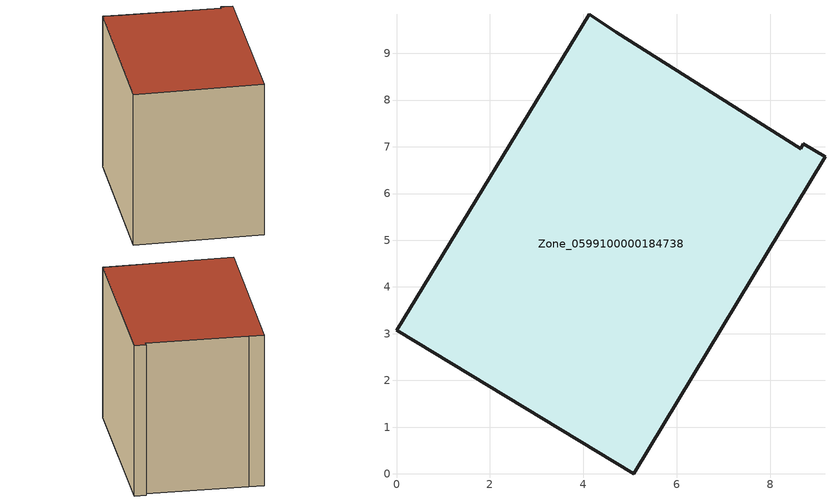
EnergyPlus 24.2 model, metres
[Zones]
Zone_0599100000184738
 floor ground (C_G): 4.71,9.45 8.65,6.96 8.71,7.07 9.17,6.79 5.08,0 0,3.07 4.13,9.84 z0
 wall outside (C_F): 5.08,0 9.17,6.79 8.71,7.07 8.65,6.96 4.71,9.45 4.13,9.84 0,3.07 5.08,0 z0:7.49
 roof outside (C_R): 8.65,6.96 4.71,9.45 4.13,9.84 0,3.07 5.08,0 9.17,6.79 8.71,7.07 z7.49
[BUILDING]
Pand.0599100000184738: North Axis=0; Terrain=City; Loads Convergence Tolerance Value=0.04; Temperature Convergence Tolerance Value=0.4; Solar Distribution=FullExterior; Maximum Number of Warmup Days=25; Minimum Number of Warmup Days=1
[Site:Location]
Rotterdam.The.Hague.AP_ZH_NLD Design_Conditions: Latitude=51.96; Longitude=4.45; Time Zone=1; Elevation=-4.5
[SITE:GROUNDTEMPERATURE:BUILDINGSURFACE]
18, 18, 18, 18, 18, 18, 18, 18, 18, 18, 18, 18
[MATERIAL] Thermal Absorptance=0.9; Solar Absorptance=0.7; Visible Absorptance=0.7
Name | Roughness | Thickness | Conductivity | Density | Specific Heat
G.TI.1946-1964 | MediumSmooth | 0.15 | 1 | 540 | 1210
F.TI.1946-1964 | Rough | 0.3 | 0.857143 | 1920 | 840
R.TI.1946-1964 | MediumRough | 0.2 | 0.277778 | 1500 | 1000
[CONSTRUCTION]
C_G: G.TI.1946-1964
C_F: F.TI.1946-1964
C_R: R.TI.1946-1964
[ZONE]
Zone_0599100000184738: Type=1; Multiplier=1; Ceiling Height=Autocalculate; Volume=Autocalculate; Floor Area=autocalculate; Part of Total Floor Area=Yes
[ZONEINFILTRATION:DESIGNFLOWRATE]
Infil_Zone_0599100000184738: Zone or ZoneList or Space or SpaceList=Zone_0599100000184738; Schedule=AlwaysOn; Design Flow Rate Calculation Method=Flow/Area; Flow Rate per Floor Area=0.003; Constant Term Coefficient=1; Temperature Term Coefficient=0; Velocity Term Coefficient=0; Velocity Squared Term Coefficient=0
[HVACTEMPLATE:ZONE:IDEALLOADSAIRSYSTEM]
Zone_0599100000184738: Maximum Heating Supply Air Temperature=50; Minimum Cooling Supply Air Temperature=13; Maximum Heating Supply Air Humidity Ratio=0.0156; Minimum Cooling Supply Air Humidity Ratio=0.0077; Heating Limit=NoLimit; Cooling Limit=NoLimit; Dehumidification Control Type=ConstantSensibleHeatRatio; Cooling Sensible Heat Ratio=0.7; Dehumidification Setpoint=60; Humidification Control Type=None; Humidification Setpoint=30; Outdoor Air Method=None; Outdoor Air Flow Rate per Person=0.00944; Outdoor Air Flow Rate per Zone Floor Area=0; Outdoor Air Flow Rate per Zone=0; Demand Controlled Ventilation Type=None; Outdoor Air Economizer Type=NoEconomizer; Heat Recovery Type=None; Sensible Heat Recovery Effectiveness=0.7; Latent Heat Recovery Effectiveness=0.65
[ZONECONTROL:THERMOSTAT]
ThermostatControl_Zone_0599100000184738: Zone or ZoneList=Zone_0599100000184738; Control Type Schedule=DualSetpointControlType; Control 1=Thermostat_Zone_0599100000184738; Temperature Difference Between Cutout And Setpoint=0
[THERMOSTATSETPOINT:DUALSETPOINT]
Thermostat_Zone_0599100000184738: Heating Setpoint Temperature Schedule=HeatingSetpoint_Zone_0599100000184738; Cooling Setpoint Temperature Schedule=CoolingSetpoint_Zone_0599100000184738
[SCHEDULE:COMPACT]
HeatingSetpoint_Zone_0599100000184738: Through: 12/31, For: AllDays, Until: 24:00, 21
CoolingSetpoint_Zone_0599100000184738: Through: 12/31, For: AllDays, Until: 24:00, 24
DualSetpointControlType: Through: 12/31, For: AllDays, Until: 24:00, 4
AlwaysOn: Through: 12/31, For: AllDays, Until: 24:00, 1
